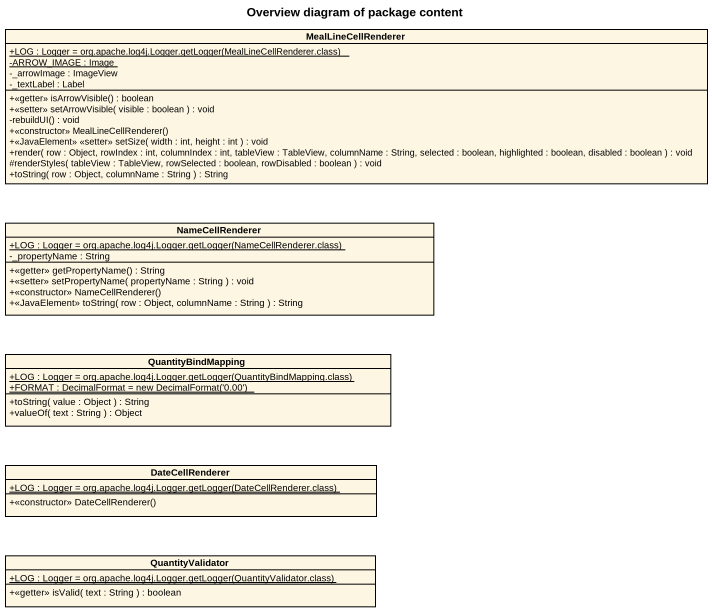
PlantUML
@startuml
title Overview diagram of package content
hide circle
hide empty members
skinparam classAttributeIconSize 0
class MealLineCellRenderer {
  {static} {field} +LOG : Logger = org.apache.log4j.Logger.getLogger(MealLineCellRenderer.class)
  {static} -ARROW_IMAGE : Image
  -_arrowImage : ImageView
  -_textLabel : Label
  +<<getter>> isArrowVisible() : boolean
  +<<setter>> setArrowVisible( visible : boolean ) : void
  -rebuildUI() : void
  +<<constructor>> MealLineCellRenderer()
  +<<JavaElement>> <<setter>> setSize( width : int, height : int ) : void
  +render( row : Object, rowIndex : int, columnIndex : int, tableView : TableView, columnName : String, selected : boolean, highlighted : boolean, disabled : boolean ) : void
  #renderStyles( tableView : TableView, rowSelected : boolean, rowDisabled : boolean ) : void
  +toString( row : Object, columnName : String ) : String
}
class NameCellRenderer {
  {static} {field} +LOG : Logger = org.apache.log4j.Logger.getLogger(NameCellRenderer.class)
  -_propertyName : String
  +<<getter>> getPropertyName() : String
  +<<setter>> setPropertyName( propertyName : String ) : void
  +<<constructor>> NameCellRenderer()
  +<<JavaElement>> toString( row : Object, columnName : String ) : String
}
class QuantityBindMapping {
  {static} {field} +LOG : Logger = org.apache.log4j.Logger.getLogger(QuantityBindMapping.class)
  {static} {field} +FORMAT : DecimalFormat = new DecimalFormat('0.00')
  +toString( value : Object ) : String
  +valueOf( text : String ) : Object
}
class DateCellRenderer {
  {static} {field} +LOG : Logger = org.apache.log4j.Logger.getLogger(DateCellRenderer.class)
  +<<constructor>> DateCellRenderer()
}
class QuantityValidator {
  {static} {field} +LOG : Logger = org.apache.log4j.Logger.getLogger(QuantityValidator.class)
  +<<getter>> isValid( text : String ) : boolean
}
@enduml
